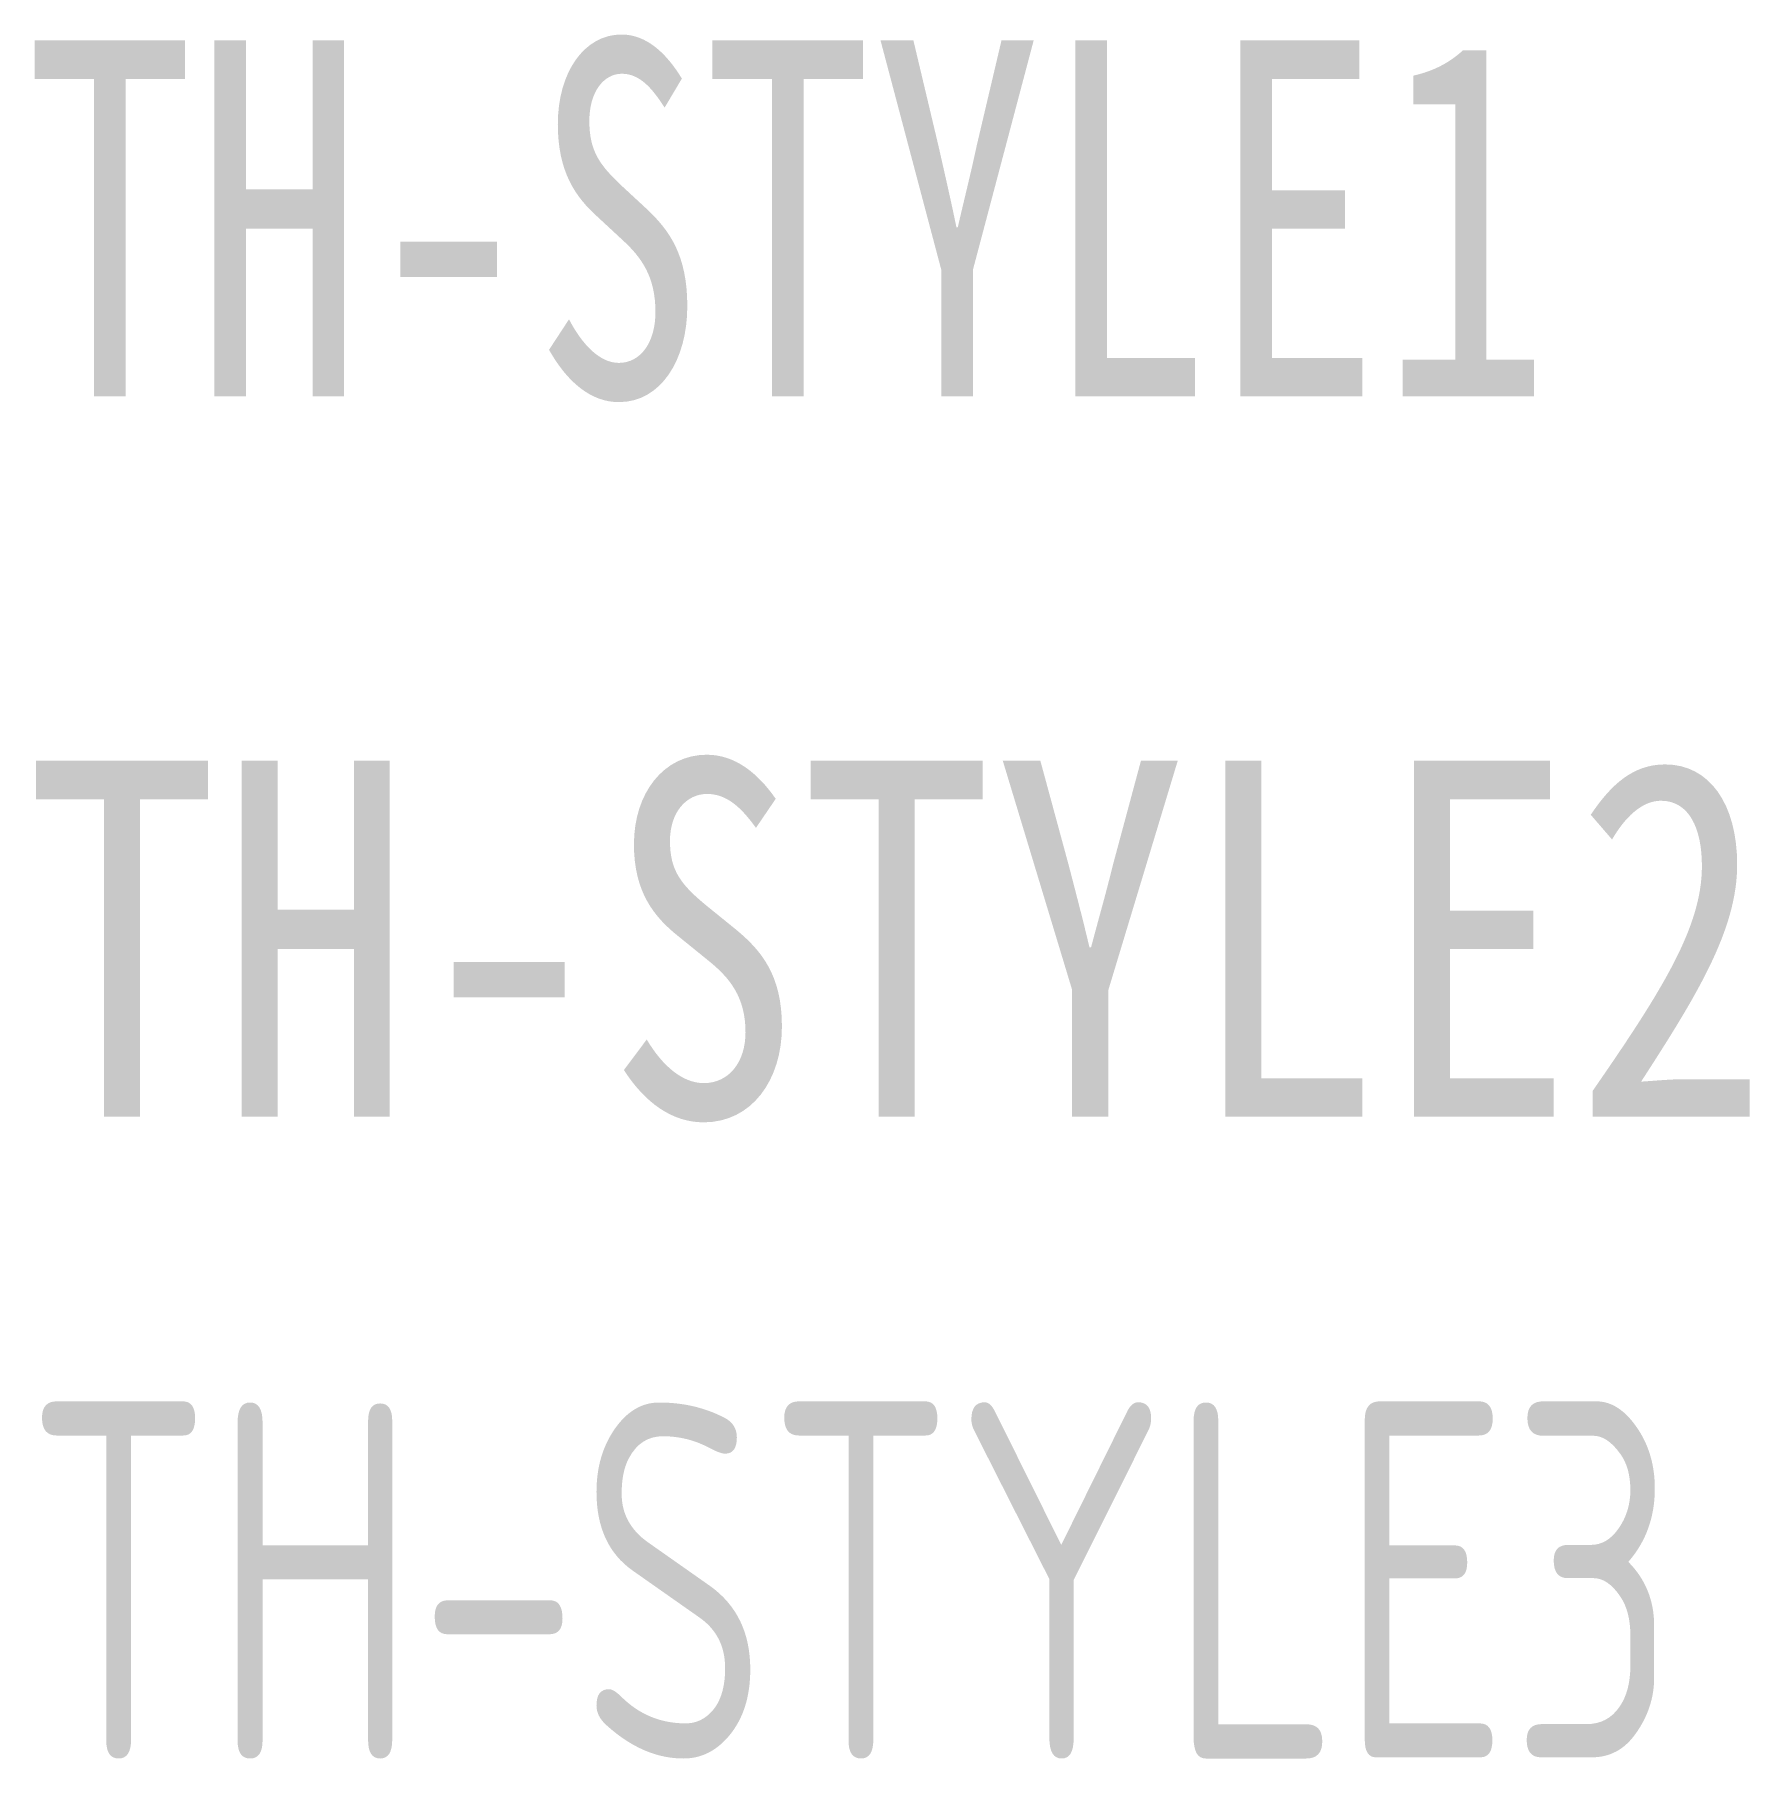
# Model space of a CAD drawing. Header units: millimetres. Extents: x 28744 to 30912, y 2972 to 5151.
import ezdxf

# ---------------------------------------------------------------- set-up
doc = ezdxf.new("R2010")
doc.units = ezdxf.units.MM
doc.header["$LTSCALE"] = 500
doc.styles.add('TH-STYLE1', font='Stfangso_1.ttf', dxfattribs={"width": 0.7})
doc.styles.add('TH-STYLE2', font='STXIHEI.TTF', dxfattribs={"width": 0.8})
doc.styles.add('TH-STYLE3', font='tssdeng.shx', dxfattribs={"width": 0.7, "bigfont": 'tssdchn.shx'})

msp = doc.modelspace()

# ---------------------------------------------------------------- texts
for s, style, width, p in [('TH-STYLE1', 'TH-STYLE1', 0.7, (28731.7, 4694.1)), ('TH-STYLE2', 'TH-STYLE2', 0.8, (28731.7, 3783.7)), ('TH-STYLE3', 'TH-STYLE3', 0.7, (28731.7, 2972.2))]:
    msp.add_text(s, height=450, dxfattribs=dict(style=style, width=width)).set_placement(p)

doc.saveas('drawing.dxf')
